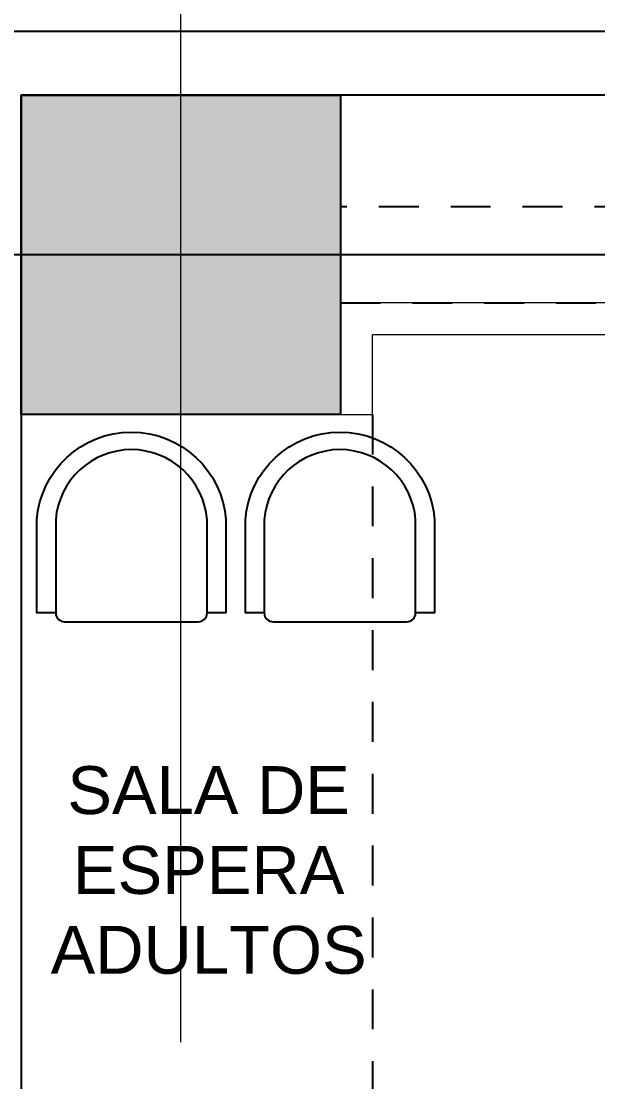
# Model space of a CAD drawing. Header units: metres. Extents: x -22 to 564, y 0 to 143.
# Drawn here: x 21.225 to 23.03, y 51.686 to 55.007 of the extents above; entities that cross this region are included whole.
import ezdxf
from ezdxf.xclip import XClip

# ---------------------------------------------------------------- set-up
doc = ezdxf.new("R2010")
doc.units = ezdxf.units.M
doc.header["$XCLIPFRAME"] = 2
for name, pattern in [('EJES630', [6.3, 5.5, -0.4, 0, -0.4]), ('XREF PB NEURO-ONCOLOGIA$0$CONJUNTO TLAHUAC$0$HIDDEN2', [0.1875, 0.125, -0.0625]), ('XREF PB NEURO-ONCOLOGIA$0$HIDDEN2', [0.1875, 0.125, -0.0625])]:
    doc.linetypes.add(name, pattern=pattern)
doc.layers.add('EJES', color=11, linetype='EJES630', lineweight=0)
doc.layers.add('XREF PB NEURO-ONCOLOGIA$0$MUROS DE TABLAROCA', color=150, linetype='Continuous', lineweight=13)
for name, color, linetype in [('TEXTO', 7, 'Continuous'), ('XREF  PB CONJ$0$PARQUE', 251, 'Continuous'), ('XREF  PB CONJ$0$REFERENCIA COLUMNAS NEURO', 7, 'Continuous'), ('XREF PB NEURO-ONCOLOGIA$0$-CG-M-WALL', 7, 'Continuous'), ('XREF PB NEURO-ONCOLOGIA$0$COLUMNAS', 6, 'Continuous'), ('XREF PB NEURO-ONCOLOGIA$0$CONTRAVENTEOS', 6, 'XREF PB NEURO-ONCOLOGIA$0$HIDDEN2'), ('XREF PB NEURO-ONCOLOGIA$0$MOBILIARIO', 161, 'Continuous'), ('XREF PB NEURO-ONCOLOGIA$0$NOVIDESA', 11, 'Continuous'), ('XREF PB NEURO-ONCOLOGIA$0$PROYECCIÓN', 8, 'XREF PB NEURO-ONCOLOGIA$0$CONJUNTO TLAHUAC$0$HIDDEN2')]:
    doc.layers.add(name, color=color, linetype=linetype)
doc.styles.add('100 LOCALES 25', font='arial.ttf', dxfattribs={"height": 0.25})

# ---------------------------------------------------------------- blocks, each defined once
blk = doc.blocks.new('XREF PB NEURO-ONCOLOGIA$0$C-1')
at = {"layer": 'XREF PB NEURO-ONCOLOGIA$0$-CG-M-WALL', "true_color": 0x636466}
h = blk.add_hatch(color=251, dxfattribs=at)
h.dxf.hatch_style = 1
h.paths.add_polyline_path([(-0.5, -0.5), (-0.5, 0.5), (0.5, 0.5), (0.5, -0.5)])
blk.add_lwpolyline([(-0.5, -0.5), (-0.5, 0.5), (0.5, 0.5), (0.5, -0.5)], close=True)
blk = doc.blocks.new('XREF PB NEURO-ONCOLOGIA$0$Ref Arq Nivel 2$0$Silla 2')
blk.add_lwpolyline([(-0.2154, -0.025, -0.414214), (-0.1904, 0), (0.1904, 0, -0.414214), (0.2154, -0.025)], format="xyb")
blk.add_lwpolyline([(-0.2154, -0.29), (-0.2154, -0.025), (-0.2692, -0.025), (-0.2692, -0.29, 0.928571), (0.2692, -0.29), (0.2692, -0.025), (0.2154, -0.025), (0.2154, -0.29, -0.928571)], format="xyb", close=True)
blk = doc.blocks.new('XREF PB NEURO-ONCOLOGIA')
at = {"layer": 'XREF PB NEURO-ONCOLOGIA$0$CONTRAVENTEOS', "elevation": 0}
blk.add_lwpolyline([(20.9517, 16.9562), (20.9517, 23.2762), (20.6517, 23.2762), (20.6517, 16.9562)], close=True, dxfattribs=at)
at = {"layer": 'XREF PB NEURO-ONCOLOGIA$0$MUROS DE TABLAROCA'}
for points in [[(20.5517, 23.2762), (20.3017, 23.2762), (20.3017, 23.1762), (20.5517, 23.1762)], [(21.2017, 21.8762), (21.2017, 21.8162), (20.6517, 21.8162), (20.6517, 23.2762)], [(21.3017, 21.8762), (21.3017, 21.7162), (20.5517, 21.7162), (20.5517, 23.1762)]]:
    blk.add_lwpolyline(points, dxfattribs=at)
at = {"layer": 'XREF PB NEURO-ONCOLOGIA$0$NOVIDESA', "elevation": 0}
blk.add_lwpolyline([(16.2017, 26.0662), (21.5017, 26.0662), (21.5017, 21.8762)], dxfattribs=at)
at = {"layer": 'XREF PB NEURO-ONCOLOGIA$0$PROYECCIÓN'}
blk.add_line((20.3017, 23.1762), (16.0017, 23.1762, 0), dxfattribs=at)
at = {"layer": 'XREF PB NEURO-ONCOLOGIA$0$COLUMNAS'}
blk.add_blockref('XREF PB NEURO-ONCOLOGIA$0$C-1', (20.8017, 23.7762, 0), dxfattribs=at)
at = {"layer": 'XREF PB NEURO-ONCOLOGIA$0$MOBILIARIO', "xscale": -1.099999999999994, "yscale": 1.099999999999994, "zscale": 1.099999999999994, "rotation": 90}
for p in [(19.6527, 23.931), (19.6527, 23.278)]:
    blk.add_blockref('XREF PB NEURO-ONCOLOGIA$0$Ref Arq Nivel 2$0$Silla 2', p, dxfattribs=at)
blk = doc.blocks.new('XREF  PB CONJ$0$A$C7782c7fa')
blk.add_lwpolyline([(3.8764, 6.3072), (21.2545, 18.5368), (6.1071, 40.0612), (1.7728, 37.011), (-12.4999, 57.2923), (-25.5437, 48.1129)], close=True)
blk.add_lwpolyline([(22.2424, 16.2642), (5.2264, 40.4439)])
blk = doc.blocks.new('XREF  PB CONJ')
at = {"layer": 'XREF  PB CONJ$0$PARQUE', "true_color": 0x136734}
h = blk.add_hatch(dxfattribs=at)
h.set_pattern_fill('CROSS', color=116, scale=0.02, angle=90)
edge = h.paths.add_edge_path()
edge.add_line((3.5883, 104.6056), (1.6936, 104.3684))
edge.add_line((1.6936, 104.3684), (2.4784, 17.6083))
edge.add_line((2.4784, 17.6083), (97.731, 17.9336))
edge.add_arc((97.7247, 19.237), 1.3034, 270.2752, 363.1006)
edge.add_line((99.0262, 19.3075), (96.4762, 19.3078))
edge.add_line((96.4762, 19.3078), (96.602, 20.224))
edge.add_line((96.602, 20.224), (62.4128, 20.224))
edge.add_arc((58.6329, 24.6535), 5.8231, 229.52466, 310.47534, ccw=False)
edge.add_line((54.8531, 20.224), (26.2527, 20.2188))
edge.add_line((26.2527, 20.2188), (4.2837, 20.0304))
edge.add_line((4.2837, 20.0304), (4.055, 46.6913))
edge.add_line((4.055, 46.6913), (2.3881, 46.6912))
edge.add_line((2.3881, 46.6912), (2.3881, 54.8033))
edge.add_line((2.3881, 54.8033), (3.9854, 54.8034))
edge.add_line((3.9854, 54.8034), (3.7464, 82.6679))
edge.add_line((3.7464, 82.6679), (3.6185, 95.2556))
edge.add_line((3.6185, 95.2556), (3.5883, 104.6056))
at = {"layer": 'XREF  PB CONJ$0$REFERENCIA COLUMNAS NEURO', "color": 1, "lineweight": 5, "rotation": 325.356105481422}
blk.add_blockref('XREF  PB CONJ$0$A$C7782c7fa', (-2.1343, 17.408), dxfattribs=at)

msp = doc.modelspace()

# ---------------------------------------------------------------- block references
at = {"rotation": 90}
msp.add_blockref('XREF PB NEURO-ONCOLOGIA', (45.501, 33.4734), dxfattribs=at)

# ---------------------------------------------------------------- next in the draw order: texts
at = {"layer": 'TEXTO', "insert": (20.9744, 52.674, 0), "char_height": 0.15, "width": 1.674895, "attachment_point": 1, "style": '100 LOCALES 25'}
msp.add_mtext('\\pxqc;SALA DE ESPERA\\PADULTOS', dxfattribs=at)

# ---------------------------------------------------------------- next in the draw order: block references
ref = msp.add_blockref('XREF  PB CONJ', (67.8976, 28.71, 0), dxfattribs=dict(rotation=89.50849308405942))
XClip(ref).set_block_clipping_path([(-2.936402334, 82.9334608569), (21.1250270707, 82.9334608569), (21.1250270707, 49.0397586863), (26.6296707885, 49.0397586863), (26.6284018429, 17.4712422498), (-2.8531787476, 17.4341989701)])

# ---------------------------------------------------------------- next in the draw order: linework, layer by layer
at = {"layer": 'EJES'}
for p, q in [((21.7249, 32.6099), (21.7249, 59.0501)), ((20.7166, 54.2751), (52.7399, 54.2751))]:
    msp.add_line(p, q, dxfattribs=at)

doc.saveas('drawing.dxf')
